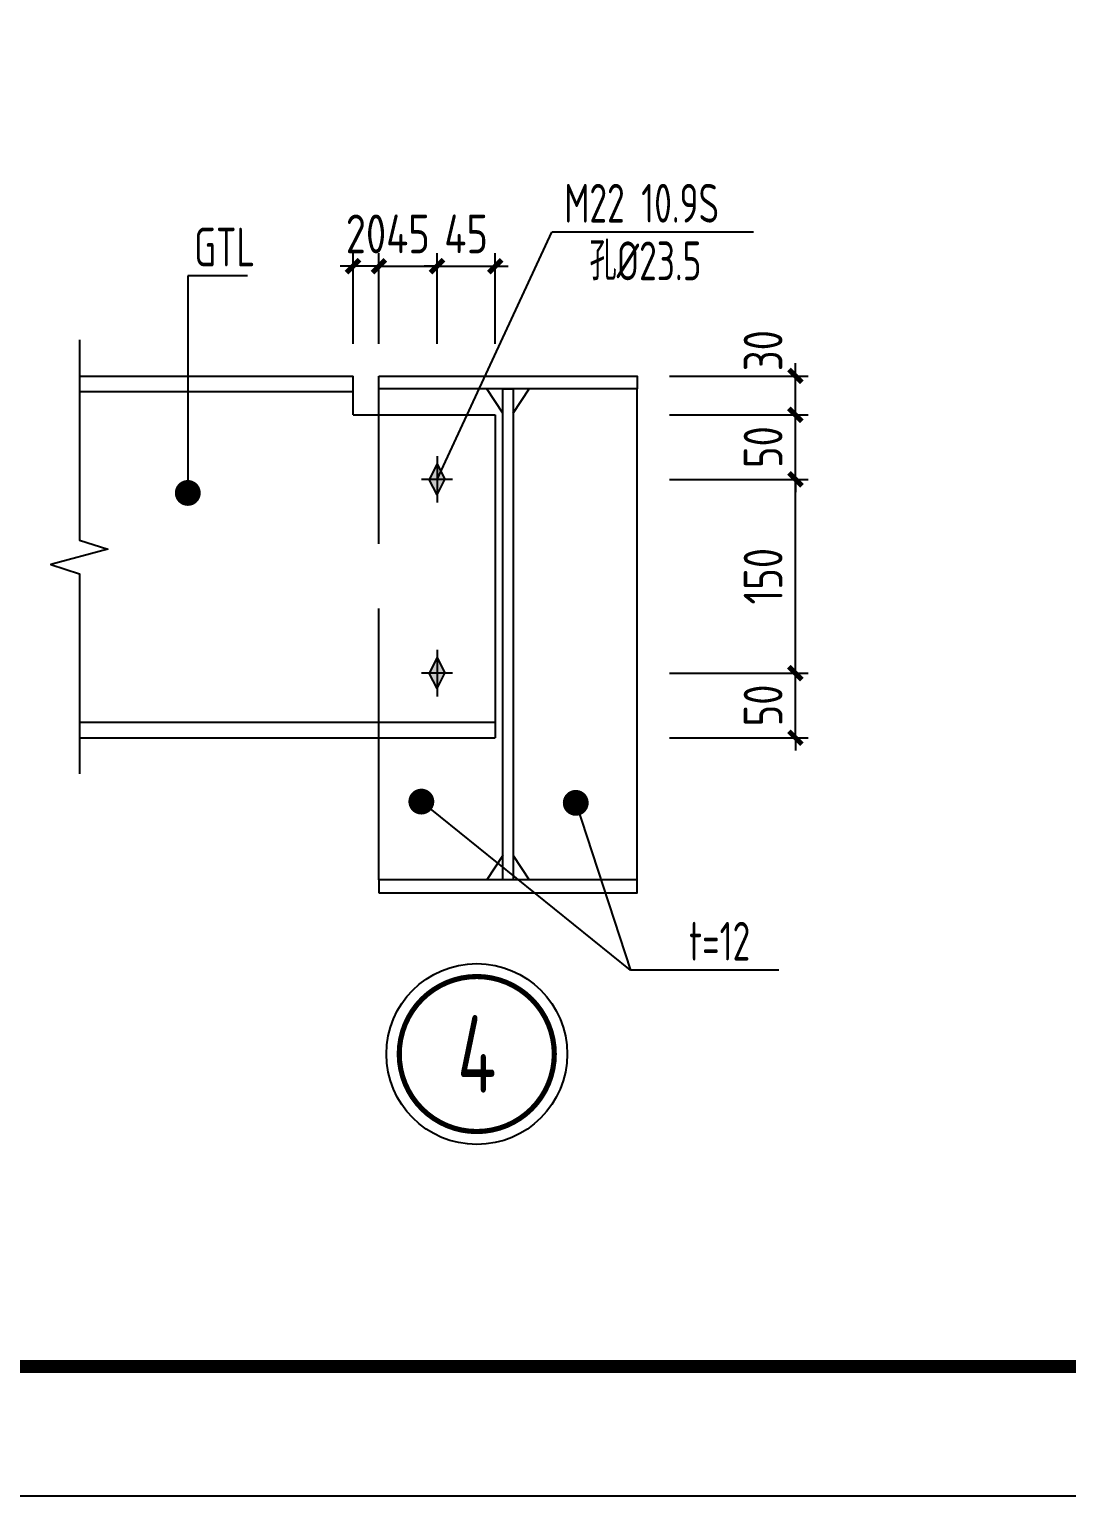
# Model space of a CAD drawing. Extents: x 177291 to 1288761, y 177638 to 322898.
# Drawn here: x 707740 to 711754, y 219960 to 225636 of the extents above; entities that cross this region are included whole.
import ezdxf
from ezdxf.enums import TextEntityAlignment as Align

# ---------------------------------------------------------------- set-up
doc = ezdxf.new("R2010")
doc.units = 0
doc.header["$LTSCALE"] = 1000
doc.linetypes.add('DASHED', pattern=[0.75, 0.5, -0.25])
for name, color, linetype in [('AXIS', 3, 'Continuous'), ('BOLT', 251, 'Continuous'), ('GL', 150, 'Continuous'), ('PUB_TITLE', 4, 'Continuous'), ('PZ', 202, 'Continuous'), ('TEXT', 7, 'Continuous'), ('THIN', 7, 'Continuous'), ('型钢', 6, 'Continuous'), ('引出线', 3, 'Continuous')]:
    doc.layers.add(name, color=color, linetype=linetype)
doc.styles.add('TSSD_Dimension', font='Tssdeng.shx', dxfattribs={"width": 0.8, "bigfont": 'hztxt.shx'})
doc.styles.add('TSSD_Num', font='Tssdeng.shx', dxfattribs={"width": 0.7, "bigfont": 'hztxt.shx'})
doc.styles.add('TSSD_Rein', font='Tssdeng.shx', dxfattribs={"width": 0.7, "bigfont": 'hztxt.shx'})
doc.dimstyles.new('TSSD_10_50', dxfattribs={"dimtxt": 150, "dimasz": 50, "dimexe": 50, "dimexo": 125, "dimgap": 50, "dimtad": 1, "dimdec": 0, "dimlfac": 0.2, "dimzin": 0, "dimdsep": 46, "dimtxsty": 'TSSD_Dimension', "dimblk": 'ARCHTICK', "dimcen": 0, "dimdle": 50, "dimclrt": 7, "dimadec": 0, "dimazin": 0, "dimtfac": 1, "dimtdec": 0, "dimtix": 1, "dimtmove": 2, "dimatfit": 3, "dimfxl": 1, "dimtolj": 1, "dimtzin": 0, "dimarcsym": 0})

# ---------------------------------------------------------------- blocks, each defined once
blk = doc.blocks.new('_ArchTick')
at = {"color": 0, "linetype": 'ByBlock', "const_width": 0.4}
blk.add_lwpolyline([(-0.5, -0.5), (0.5, 0.5)], dxfattribs=at)
blk = doc.blocks.new('*D1569')
at = {"layer": 'AXIS', "color": 0, "lineweight": -2, "transparency": 16777216}
for p, q in [((710704.5, 223143.9), (710704.5, 223193.9)), ((710217.8, 223143.9), (710754.5, 223143.9)), ((710704.5, 222893.9), (710704.5, 223143.9)), ((710217.8, 222893.9), (710754.5, 222893.9)), ((710704.5, 222893.9), (710704.5, 222843.9))]:
    blk.add_line(p, q, dxfattribs=at)
at = {"layer": 'Defpoints', "color": 0, "transparency": 16777216}
for p in [(710092.8, 223143.9), (710704.5, 223143.9), (710092.8, 222893.9)]:
    blk.add_point(p, dxfattribs=at)
at = {"layer": 'AXIS', "color": 0, "lineweight": -2, "transparency": 16777216, "xscale": 50, "yscale": 50, "zscale": 50}
for p, rotation in [((710704.5, 223143.9), 270), ((710704.5, 222893.9), 90)]:
    blk.add_blockref('_ArchTick', p, dxfattribs=dict(at, rotation=rotation))
at = {"layer": 'AXIS', "color": 7, "transparency": 16777216, "insert": (710579.5, 223018.9), "char_height": 150, "attachment_point": 5, "rotation": 90, "style": 'TSSD_Dimension'}
blk.add_mtext('\\A1;50', dxfattribs=at)
blk = doc.blocks.new('*D1570')
at = {"layer": 'AXIS', "color": 0, "lineweight": -2, "transparency": 16777216}
for p, q in [((710704.5, 223093.9), (710704.5, 223943.9)), ((710217.8, 223893.9), (710754.5, 223893.9)), ((710217.8, 223143.9), (710754.5, 223143.9))]:
    blk.add_line(p, q, dxfattribs=at)
at = {"layer": 'Defpoints', "color": 0, "transparency": 16777216}
for p in [(710092.8, 223893.9), (710704.5, 223893.9), (710092.8, 223143.9)]:
    blk.add_point(p, dxfattribs=at)
at = {"layer": 'AXIS', "color": 0, "lineweight": -2, "transparency": 16777216, "xscale": 50, "yscale": 50, "zscale": 50}
for p, rotation in [((710704.5, 223893.9), 90), ((710704.5, 223143.9), 270)]:
    blk.add_blockref('_ArchTick', p, dxfattribs=dict(at, rotation=rotation))
at = {"layer": 'AXIS', "color": 7, "transparency": 16777216, "insert": (710579.5, 223518.9), "char_height": 150, "attachment_point": 5, "rotation": 90, "style": 'TSSD_Dimension'}
blk.add_mtext('\\A1;150', dxfattribs=at)
blk = doc.blocks.new('*D1571')
at = {"layer": 'AXIS', "color": 0, "lineweight": -2, "transparency": 16777216}
for p, q in [((710704.5, 224143.9), (710704.5, 224193.9)), ((710217.8, 224143.9), (710754.5, 224143.9)), ((710704.5, 223893.9), (710704.5, 224143.9)), ((710217.8, 223893.9), (710754.5, 223893.9)), ((710704.5, 223893.9), (710704.5, 223843.9))]:
    blk.add_line(p, q, dxfattribs=at)
at = {"layer": 'Defpoints', "color": 0, "transparency": 16777216}
for p in [(710092.8, 224143.9), (710704.5, 224143.9), (710092.8, 223893.9)]:
    blk.add_point(p, dxfattribs=at)
at = {"layer": 'AXIS', "color": 0, "lineweight": -2, "transparency": 16777216, "xscale": 50, "yscale": 50, "zscale": 50}
for p, rotation in [((710704.5, 224143.9), 270), ((710704.5, 223893.9), 90)]:
    blk.add_blockref('_ArchTick', p, dxfattribs=dict(at, rotation=rotation))
at = {"layer": 'AXIS', "color": 7, "transparency": 16777216, "insert": (710579.5, 224018.9), "char_height": 150, "attachment_point": 5, "rotation": 90, "style": 'TSSD_Dimension'}
blk.add_mtext('\\A1;50', dxfattribs=at)
blk = doc.blocks.new('*D1572')
at = {"layer": 'AXIS', "color": 0, "lineweight": -2, "transparency": 16777216}
for p, q in [((710704.5, 224093.9), (710704.5, 224343.9)), ((710217.8, 224293.9), (710754.5, 224293.9)), ((710217.8, 224143.9), (710754.5, 224143.9))]:
    blk.add_line(p, q, dxfattribs=at)
at = {"layer": 'Defpoints', "color": 0, "transparency": 16777216}
for p in [(710092.8, 224293.9), (710704.5, 224293.9), (710092.8, 224143.9)]:
    blk.add_point(p, dxfattribs=at)
at = {"layer": 'AXIS', "color": 0, "lineweight": -2, "transparency": 16777216, "xscale": 50, "yscale": 50, "zscale": 50}
for p, rotation in [((710704.5, 224293.9), 90), ((710704.5, 224143.9), 270)]:
    blk.add_blockref('_ArchTick', p, dxfattribs=dict(at, rotation=rotation))
at = {"layer": 'AXIS', "color": 7, "transparency": 16777216, "insert": (710579.5, 224392.3), "char_height": 150, "attachment_point": 5, "rotation": 90, "style": 'TSSD_Dimension'}
blk.add_mtext('\\A1;30', dxfattribs=at)
blk = doc.blocks.new('*D1573')
at = {"layer": 'AXIS', "color": 0, "lineweight": -2, "transparency": 16777216}
for p, q in [((709092.8, 224418.9), (709092.8, 224768.9)), ((709317.8, 224418.9), (709317.8, 224768.9)), ((709092.8, 224718.9), (709042.8, 224718.9)), ((709092.8, 224718.9), (709317.8, 224718.9)), ((709317.8, 224718.9), (709367.8, 224718.9))]:
    blk.add_line(p, q, dxfattribs=at)
at = {"layer": 'Defpoints', "color": 0, "transparency": 16777216}
for p in [(709317.8, 224718.9), (709092.8, 224293.9), (709317.8, 224293.9)]:
    blk.add_point(p, dxfattribs=at)
at = {"layer": 'AXIS', "color": 0, "lineweight": -2, "transparency": 16777216, "xscale": 50, "yscale": 50, "zscale": 50}
blk.add_blockref('_ArchTick', (709092.8, 224718.9), dxfattribs=at)
at = {"layer": 'AXIS', "color": 0, "lineweight": -2, "transparency": 16777216, "xscale": 50, "yscale": 50, "zscale": 50, "rotation": 180}
blk.add_blockref('_ArchTick', (709317.8, 224718.9), dxfattribs=at)
at = {"layer": 'AXIS', "color": 7, "transparency": 16777216, "insert": (709205.3, 224843.9), "char_height": 150, "attachment_point": 5, "style": 'TSSD_Dimension'}
blk.add_mtext('\\A1;45', dxfattribs=at)
blk = doc.blocks.new('*D1574')
at = {"layer": 'AXIS', "color": 0, "lineweight": -2, "transparency": 16777216}
for p, q in [((709317.8, 224418.9), (709317.8, 224768.9)), ((709542.8, 224418.9), (709542.8, 224768.9)), ((709317.8, 224718.9), (709267.8, 224718.9)), ((709317.8, 224718.9), (709542.8, 224718.9)), ((709542.8, 224718.9), (709592.8, 224718.9))]:
    blk.add_line(p, q, dxfattribs=at)
at = {"layer": 'Defpoints', "color": 0, "transparency": 16777216}
for p in [(709542.8, 224718.9), (709317.8, 224293.9), (709542.8, 224293.9)]:
    blk.add_point(p, dxfattribs=at)
at = {"layer": 'AXIS', "color": 0, "lineweight": -2, "transparency": 16777216, "xscale": 50, "yscale": 50, "zscale": 50}
blk.add_blockref('_ArchTick', (709317.8, 224718.9), dxfattribs=at)
at = {"layer": 'AXIS', "color": 0, "lineweight": -2, "transparency": 16777216, "xscale": 50, "yscale": 50, "zscale": 50, "rotation": 180}
blk.add_blockref('_ArchTick', (709542.8, 224718.9), dxfattribs=at)
at = {"layer": 'AXIS', "color": 7, "transparency": 16777216, "insert": (709430.3, 224843.9), "char_height": 150, "attachment_point": 5, "style": 'TSSD_Dimension'}
blk.add_mtext('\\A1;45', dxfattribs=at)
blk = doc.blocks.new('*D1575')
at = {"layer": 'AXIS', "color": 0, "lineweight": -2, "transparency": 16777216}
for p, q in [((708992.8, 224418.9), (708992.8, 224768.9)), ((709092.8, 224418.9), (709092.8, 224768.9)), ((708992.8, 224718.9), (708942.8, 224718.9)), ((709092.8, 224718.9), (708992.8, 224718.9)), ((709092.8, 224718.9), (709142.8, 224718.9))]:
    blk.add_line(p, q, dxfattribs=at)
at = {"layer": 'Defpoints', "color": 0, "transparency": 16777216}
for p in [(708992.8, 224718.9), (708992.8, 224293.9), (709092.8, 224293.9)]:
    blk.add_point(p, dxfattribs=at)
at = {"layer": 'AXIS', "color": 0, "lineweight": -2, "transparency": 16777216, "xscale": 50, "yscale": 50, "zscale": 50}
blk.add_blockref('_ArchTick', (708992.8, 224718.9), dxfattribs=at)
at = {"layer": 'AXIS', "color": 0, "lineweight": -2, "transparency": 16777216, "xscale": 50, "yscale": 50, "zscale": 50, "rotation": 180}
blk.add_blockref('_ArchTick', (709092.8, 224718.9), dxfattribs=at)
at = {"layer": 'AXIS', "color": 7, "transparency": 16777216, "insert": (709042.8, 224843.9), "char_height": 150, "attachment_point": 5, "style": 'TSSD_Dimension'}
blk.add_mtext('\\A1;20', dxfattribs=at)
blk = doc.blocks.new('ts_idx2')
at = {"color": 0, "linetype": 'ByBlock', "lineweight": -2, "const_width": 0.0333}
blk.add_lwpolyline([(-0.5, 0, 1), (0.5, 0, 1)], format="xyb", close=True, dxfattribs=at)
at = {"color": 0, "linetype": 'ByBlock', "lineweight": -2}
blk.add_circle((0, 0), 0.5833, dxfattribs=at)
at = {"color": 0, "linetype": 'ByBlock', "lineweight": -2, "style": 'TSSD_Num', "width": 0.7}
blk.add_attdef('A', text='', height=0.5, dxfattribs=at).set_placement((0, 0), align=Align.MIDDLE_CENTER)

msp = doc.modelspace()

# ---------------------------------------------------------------- hatches: boundary and pattern name
at = {"layer": 'BOLT'}
for points in [[(709317.78, 223953.88), (709347.78, 223893.88), (709317.78, 223833.88), (709287.78, 223893.88)], [(709317.78, 223203.88), (709347.78, 223143.88), (709317.78, 223083.88), (709287.78, 223143.88)]]:
    msp.add_hatch(color=256, dxfattribs=at).paths.add_polyline_path(points)

# ---------------------------------------------------------------- linework, layer by layer
for p, q in [((709317.78, 223983.88), (709317.78, 223803.88)), ((709317.78, 223953.88), (709287.78, 223893.88)), ((709317.78, 223953.88), (709347.78, 223893.88)), ((709377.78, 223893.88), (709257.78, 223893.88)), ((709317.78, 223833.88), (709287.78, 223893.88)), ((709317.78, 223833.88), (709347.78, 223893.88)), ((709317.78, 223233.88), (709317.78, 223053.88)), ((709317.78, 223203.88), (709287.78, 223143.88)), ((709317.78, 223203.88), (709347.78, 223143.88)), ((709377.78, 223143.88), (709257.78, 223143.88)), ((709317.78, 223083.88), (709287.78, 223143.88)), ((709317.78, 223083.88), (709347.78, 223143.88))]:
    msp.add_line(p, q, dxfattribs=at)
at = {"layer": 'GL'}
for p, q in [((707933.99, 224293.88), (708992.78, 224293.88)), ((708992.78, 224143.88), (708992.78, 224293.88)), ((707933.99, 224233.88), (708992.78, 224233.88)), ((708992.78, 224143.88), (709542.78, 224143.88)), ((709542.78, 224143.88), (709542.78, 222893.88)), ((707933.99, 222953.88), (709542.78, 222953.88)), ((707933.99, 222893.88), (709542.78, 222893.88))]:
    msp.add_line(p, q, dxfattribs=at)
msp.add_lwpolyline([(707933.99, 224433.88), (707933.99, 223658.88), (708043.99, 223623.88), (707823.99, 223563.88), (707933.99, 223528.88), (707933.99, 222753.88)], dxfattribs=at)
at = {"layer": 'PUB_TITLE'}
msp.add_lwpolyline([(686068.26, 219960.27), (715768.26, 219960.27), (715768.26, 240960.27), (686068.26, 240960.27)], close=True, dxfattribs=at)
at = {"layer": 'PUB_TITLE', "const_width": 50}
msp.add_lwpolyline([(687318.26, 220460.27), (715268.26, 220460.27), (715268.26, 240460.27), (687318.26, 240460.27)], close=True, dxfattribs=at)
at = {"layer": 'PZ'}
for p, q in [((709092.78, 224143.88), (709092.78, 224243.88)), ((709572.78, 224149.49), (709510.91, 224243.88)), ((709612.78, 224149.49), (709674.65, 224243.88)), ((710092.78, 222343.88), (710092.78, 224243.88)), ((709092.78, 222343.88), (709092.78, 222893.88)), ((709572.78, 222438.28), (709510.91, 222343.88)), ((709612.78, 222438.28), (709674.65, 222343.88))]:
    msp.add_line(p, q, dxfattribs=at)
at = {"layer": 'PZ', "linetype": 'DASHED'}
msp.add_line((709092.78, 222893.88), (709092.78, 224143.88), dxfattribs=at)
at = {"layer": '型钢'}
for points in [[(709092.78, 224293.88), (710092.78, 224293.88), (710092.78, 224243.88), (709092.78, 224243.88)], [(709572.78, 224243.88), (709612.78, 224243.88), (709612.78, 222343.88), (709572.78, 222343.88)], [(709092.78, 222293.88), (710092.78, 222293.88), (710092.78, 222343.88), (709092.78, 222343.88)]]:
    msp.add_lwpolyline(points, close=True, dxfattribs=at)
at = {"layer": '引出线'}
for p, q in [((709317.78, 223893.88), (709761.77, 224850.65)), ((710541.94, 224850.65), (709761.77, 224850.65)), ((708584.34, 224681.15), (708353.43, 224681.15)), ((708353.43, 224681.15), (708353.43, 223841.36)), ((710067.01, 221994.18), (709257.12, 222646.66)), ((709854.59, 222641.82), (710067.01, 221994.18)), ((710639.88, 221994.18), (710067.01, 221994.18))]:
    msp.add_line(p, q, dxfattribs=at)
at = {"layer": '引出线', "const_width": 50}
for points in [[(708328.43, 223841.36, 1), (708378.43, 223841.36, 1)], [(709232.12, 222646.66, 1), (709282.12, 222646.66, 1)], [(709829.59, 222641.82, 1), (709879.59, 222641.82, 1)]]:
    msp.add_lwpolyline(points, format="xyb", close=True, dxfattribs=at)

# ---------------------------------------------------------------- block references
at = {"layer": 'THIN'}
ref = msp.add_blockref('ts_idx2', (709471.62, 221669.63), dxfattribs=dict(at, xscale=600, yscale=600, zscale=600))
ref.add_attrib('1', '4', dxfattribs={"height": 300, "style": 'TSSD_Num', "width": 0.7}).set_placement((709471.62, 221669.63), align=Align.MIDDLE_CENTER)

# ---------------------------------------------------------------- texts
at = {"layer": 'TEXT', "style": 'TSSD_Rein', "width": 0.7}
for s, p in [('M22 10.9S', (709809.65, 224887.74)), ('GTL', (708377.78, 224718.23)), ('孔%%C23.5', (709908.02, 224664.57)), ('t=12', (710292.36, 222031.26))]:
    msp.add_text(s, height=150, dxfattribs=at).set_placement(p)

# ---------------------------------------------------------------- dimensions: what is measured, and where the dimension line sits
at = {"layer": 'AXIS'}
for base, p1, p2, picture, middle in [((708992.78, 224718.9), (709092.78, 224293.88), (708992.78, 224293.88), '*D1575', (709042.78, 224843.9)), ((709317.78, 224718.9), (709092.78, 224293.88), (709317.78, 224293.88), '*D1573', (709205.28, 224843.9)), ((709542.78, 224718.9), (709317.78, 224293.88), (709542.78, 224293.88), '*D1574', (709430.28, 224843.9))]:
    dim = msp.add_linear_dim(base=base, p1=p1, p2=p2, dimstyle='TSSD_10_50', dxfattribs=at)
    dim.commit()
    dim.dimension.update_dxf_attribs({"geometry": picture, "text_midpoint": middle})
dim = msp.add_linear_dim(base=(710704.47, 224293.88), p1=(710092.78, 224143.88), p2=(710092.78, 224293.88), angle=90, dimstyle='TSSD_10_50', dxfattribs=at)
dim.commit()
dim.dimension.update_dxf_attribs({"geometry": '*D1572', "text_midpoint": (710579.47, 224392.35), "dimtype": 160})
for base, p1, p2, picture, middle in [((710704.47, 224143.88), (710092.78, 223893.88), (710092.78, 224143.88), '*D1571', (710579.47, 224018.88)), ((710704.47, 223893.88), (710092.78, 223143.88), (710092.78, 223893.88), '*D1570', (710579.47, 223518.88)), ((710704.47, 223143.88), (710092.78, 222893.88), (710092.78, 223143.88), '*D1569', (710579.47, 223018.88))]:
    dim = msp.add_linear_dim(base=base, p1=p1, p2=p2, angle=90, dimstyle='TSSD_10_50', dxfattribs=at)
    dim.commit()
    dim.dimension.update_dxf_attribs({"geometry": picture, "text_midpoint": middle})

doc.saveas('drawing.dxf')
